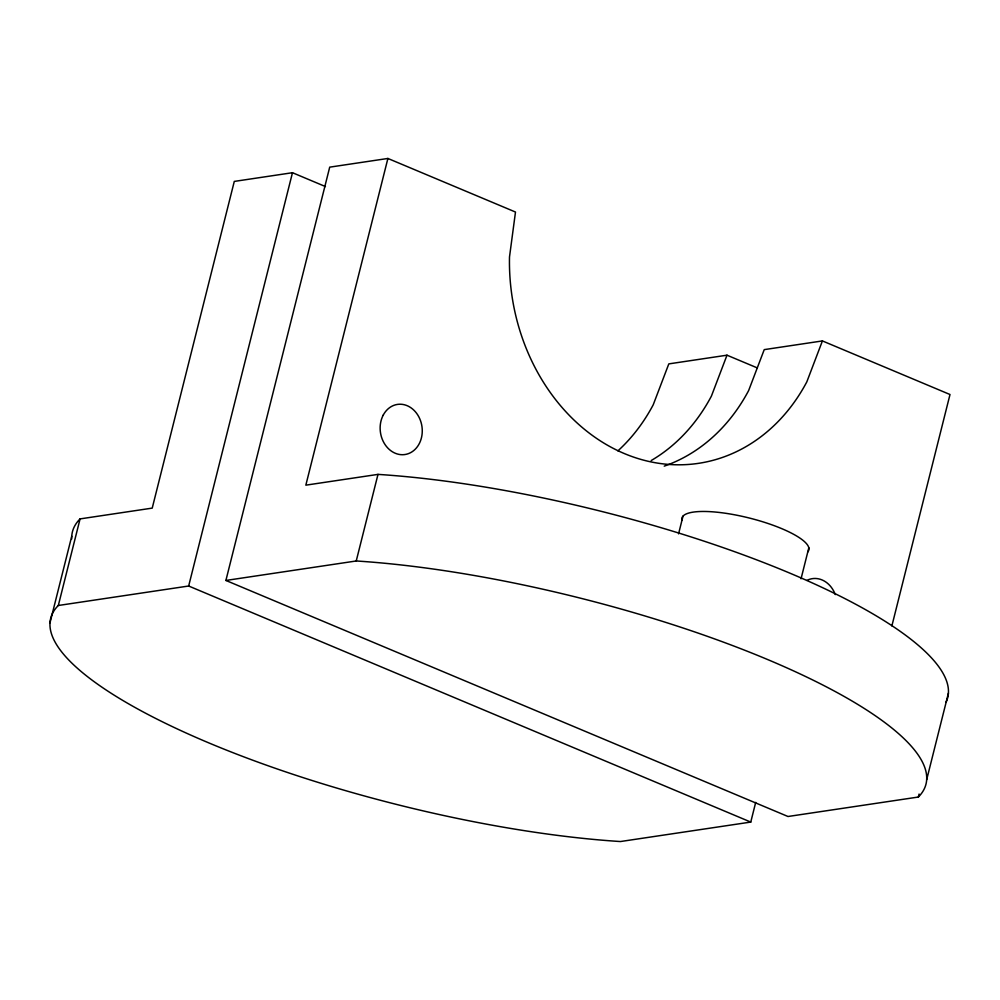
<?xml version="1.0" encoding="UTF-8"?>
<svg xmlns="http://www.w3.org/2000/svg" width="1000" height="1000" viewBox="0 0 1000 1000"><rect width="100%" height="100%" fill="white"/><g stroke="black" fill="none" stroke-linecap="round" stroke-linejoin="round"><path stroke-width="1.5" d="M50 622.788L71.75 536.188M755.7 802.387L750.763 822.075L620.425 841.538A381.65 96.2 14.1 0 1 209.037 742.987A381.65 96.2 14.1 0 1 58.325 605.487L80.075 518.9L152.225 508.113L234.288 181.412L292.475 172.712L325.45 186.562M58.325 605.487L188.663 586.013L292.475 172.712M919.087 794.05L918.337 797.038L788 816.5L225.9 580.45L329.712 167.15L387.9 158.463L515.487 212.037L509.5 256.975A192.925 159.688 81.5 0 0 624.462 453.612A192.925 159.688 81.5 0 0 806.838 381.838L822.412 340.925L950 394.513L891.875 625.925M387.9 158.463L305.837 485.163L377.987 474.387A381.65 96.2 14.1 0 1 774.2 566.712A381.65 96.2 14.1 0 1 946.012 702.262M225.9 580.45L356.238 560.975L377.987 474.387M678.562 533.85L683.012 516.138M801.038 578.787L808.825 547.788M926.663 779.737L948.413 693.138M757.1 367.825L727 355.188L711.413 396.1A192.925 159.688 81.5 0 1 651.188 460.538M727 355.188L668.812 363.888L653.225 404.787A192.925 159.688 81.5 0 1 617.913 450.863M822.412 340.925L764.237 349.625L748.65 390.538A192.925 159.688 81.5 0 1 664.225 466.138M188.663 586.013L750.763 822.075M71.725 538.95A381.65 96.2 14.1 0 1 80.075 518.9M356.238 560.975A381.65 96.2 14.1 0 1 767.625 659.538A381.65 96.2 14.1 0 1 918.337 797.038M681.938 520.3A65.425 16.488 14.1 0 1 749.513 518.075A65.425 16.488 14.1 0 1 807.738 551.962M806.888 580.413A25.337 20.962 81.5 0 1 835.275 594.587M383.225 415.125A25.337 20.962 81.5 0 0 400.662 454.637A25.337 20.962 81.5 0 0 419.712 418.663A25.337 20.962 81.5 0 0 383.225 415.125"/></g></svg>
